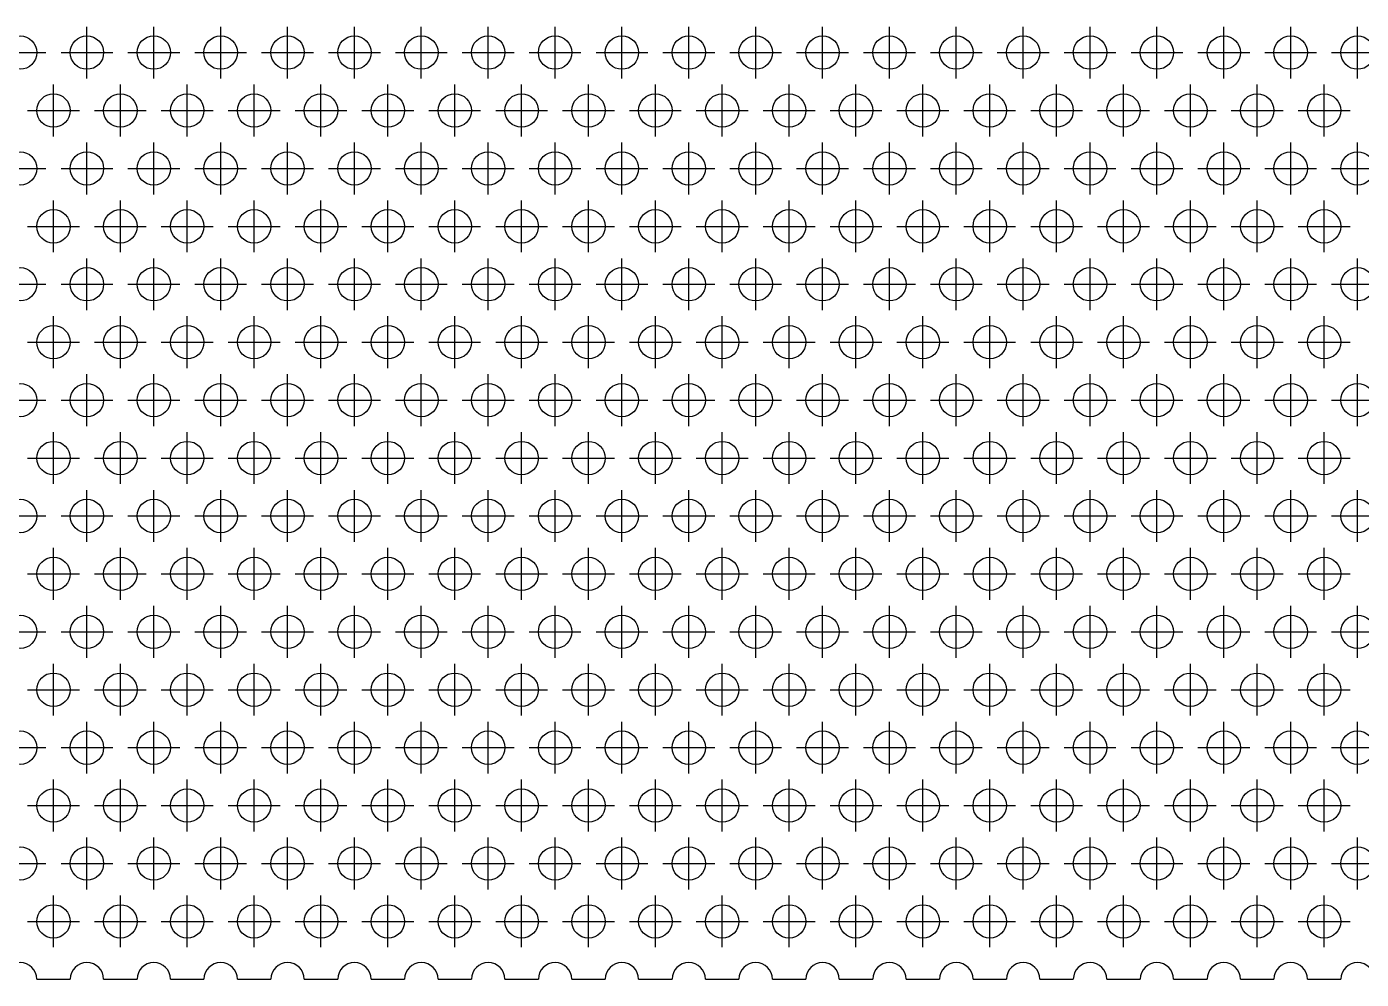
# Model space of a CAD drawing. Extents: x 0 to 161, y -8 to 124.
# Drawn here: x 80.2 to 120.11, y 10 to 38.49 of the extents above; entities that cross this region are included whole.
import ezdxf

# ---------------------------------------------------------------- set-up
doc = ezdxf.new("R2010")
doc.units = 0
doc.header["$LTSCALE"] = 0.5
doc.linetypes.add('CENTER', pattern=[50.8, 31.75, -6.35, 6.35, -6.35])
doc.layers.add('MSM_CENTER', color=1, linetype='CENTER')
doc.layers.add('MSM_CONTINUOUS', color=7, linetype='CONTINUOUS')

msp = doc.modelspace()

# ---------------------------------------------------------------- linework, layer by layer
at = {"layer": 'MSM_CENTER'}
for p, q in [((82, 36.938), (82, 38.488)), ((84, 36.938), (84, 38.488)), ((86, 36.938), (86, 38.488)), ((88, 36.938), (88, 38.488)), ((90, 36.938), (90, 38.488)), ((92, 36.938), (92, 38.488)), ((94, 36.938), (94, 38.488)), ((96, 36.938), (96, 38.488)), ((98, 36.938), (98, 38.488)), ((100, 36.938), (100, 38.488)), ((102, 36.938), (102, 38.488)), ((104, 36.938), (104, 38.488)), ((106, 36.938), (106, 38.488)), ((108, 36.938), (108, 38.488)), ((110, 36.938), (110, 38.488)), ((112, 36.938), (112, 38.488)), ((114, 36.938), (114, 38.488)), ((116, 36.938), (116, 38.488)), ((118, 36.938), (118, 38.488)), ((120, 36.938), (120, 38.488)), ((79.225, 37.713), (80.775, 37.713)), ((81.225, 37.713), (82.775, 37.713)), ((83.225, 37.713), (84.775, 37.713)), ((85.225, 37.713), (86.775, 37.713)), ((87.225, 37.713), (88.775, 37.713)), ((89.225, 37.713), (90.775, 37.713)), ((91.225, 37.713), (92.775, 37.713)), ((93.225, 37.713), (94.775, 37.713)), ((95.225, 37.713), (96.775, 37.713)), ((97.225, 37.713), (98.775, 37.713)), ((99.225, 37.713), (100.775, 37.713)), ((101.225, 37.713), (102.775, 37.713)), ((103.225, 37.713), (104.775, 37.713)), ((105.225, 37.713), (106.775, 37.713)), ((107.225, 37.713), (108.775, 37.713)), ((109.225, 37.713), (110.775, 37.713)), ((111.225, 37.713), (112.775, 37.713)), ((113.225, 37.713), (114.775, 37.713)), ((115.225, 37.713), (116.775, 37.713)), ((117.225, 37.713), (118.775, 37.713)), ((119.225, 37.713), (120.775, 37.713)), ((81, 35.206), (81, 36.756)), ((83, 35.206), (83, 36.756)), ((85, 35.206), (85, 36.756)), ((87, 35.206), (87, 36.756)), ((89, 35.206), (89, 36.756)), ((91, 35.206), (91, 36.756)), ((93, 35.206), (93, 36.756)), ((95, 35.206), (95, 36.756)), ((97, 35.206), (97, 36.756)), ((99, 35.206), (99, 36.756)), ((101, 35.206), (101, 36.756)), ((103, 35.206), (103, 36.756)), ((105, 35.206), (105, 36.756)), ((107, 35.206), (107, 36.756)), ((109, 35.206), (109, 36.756)), ((111, 35.206), (111, 36.756)), ((113, 35.206), (113, 36.756)), ((115, 35.206), (115, 36.756)), ((117, 35.206), (117, 36.756)), ((119, 35.206), (119, 36.756)), ((80.225, 35.981), (81.775, 35.981)), ((82.225, 35.981), (83.775, 35.981)), ((84.225, 35.981), (85.775, 35.981)), ((86.225, 35.981), (87.775, 35.981)), ((88.225, 35.981), (89.775, 35.981)), ((90.225, 35.981), (91.775, 35.981)), ((92.225, 35.981), (93.775, 35.981)), ((94.225, 35.981), (95.775, 35.981)), ((96.225, 35.981), (97.775, 35.981)), ((98.225, 35.981), (99.775, 35.981)), ((100.225, 35.981), (101.775, 35.981)), ((102.225, 35.981), (103.775, 35.981)), ((104.225, 35.981), (105.775, 35.981)), ((106.225, 35.981), (107.775, 35.981)), ((108.225, 35.981), (109.775, 35.981)), ((110.225, 35.981), (111.775, 35.981)), ((112.225, 35.981), (113.775, 35.981)), ((114.225, 35.981), (115.775, 35.981)), ((116.225, 35.981), (117.775, 35.981)), ((118.225, 35.981), (119.775, 35.981)), ((82, 33.474), (82, 35.024)), ((84, 33.474), (84, 35.024)), ((86, 33.474), (86, 35.024)), ((88, 33.474), (88, 35.024)), ((90, 33.474), (90, 35.024)), ((92, 33.474), (92, 35.024)), ((94, 33.474), (94, 35.024)), ((96, 33.474), (96, 35.024)), ((98, 33.474), (98, 35.024)), ((100, 33.474), (100, 35.024)), ((102, 33.474), (102, 35.024)), ((104, 33.474), (104, 35.024)), ((106, 33.474), (106, 35.024)), ((108, 33.474), (108, 35.024)), ((110, 33.474), (110, 35.024)), ((112, 33.474), (112, 35.024)), ((114, 33.474), (114, 35.024)), ((116, 33.474), (116, 35.024)), ((118, 33.474), (118, 35.024)), ((120, 33.474), (120, 35.024)), ((79.225, 34.249), (80.775, 34.249)), ((81.225, 34.249), (82.775, 34.249)), ((83.225, 34.249), (84.775, 34.249)), ((85.225, 34.249), (86.775, 34.249)), ((87.225, 34.249), (88.775, 34.249)), ((89.225, 34.249), (90.775, 34.249)), ((91.225, 34.249), (92.775, 34.249)), ((93.225, 34.249), (94.775, 34.249)), ((95.225, 34.249), (96.775, 34.249)), ((97.225, 34.249), (98.775, 34.249)), ((99.225, 34.249), (100.775, 34.249)), ((101.225, 34.249), (102.775, 34.249)), ((103.225, 34.249), (104.775, 34.249)), ((105.225, 34.249), (106.775, 34.249)), ((107.225, 34.249), (108.775, 34.249)), ((109.225, 34.249), (110.775, 34.249)), ((111.225, 34.249), (112.775, 34.249)), ((113.225, 34.249), (114.775, 34.249)), ((115.225, 34.249), (116.775, 34.249)), ((117.225, 34.249), (118.775, 34.249)), ((119.225, 34.249), (120.775, 34.249)), ((81, 31.742), (81, 33.292)), ((83, 31.742), (83, 33.292)), ((85, 31.742), (85, 33.292)), ((87, 31.742), (87, 33.292)), ((89, 31.742), (89, 33.292)), ((91, 31.742), (91, 33.292)), ((93, 31.742), (93, 33.292)), ((95, 31.742), (95, 33.292)), ((97, 31.742), (97, 33.292)), ((99, 31.742), (99, 33.292)), ((101, 31.742), (101, 33.292)), ((103, 31.742), (103, 33.292)), ((105, 31.742), (105, 33.292)), ((107, 31.742), (107, 33.292)), ((109, 31.742), (109, 33.292)), ((111, 31.742), (111, 33.292)), ((113, 31.742), (113, 33.292)), ((115, 31.742), (115, 33.292)), ((117, 31.742), (117, 33.292)), ((119, 31.742), (119, 33.292)), ((80.225, 32.517), (81.775, 32.517)), ((82.225, 32.517), (83.775, 32.517)), ((84.225, 32.517), (85.775, 32.517)), ((86.225, 32.517), (87.775, 32.517)), ((88.225, 32.517), (89.775, 32.517)), ((90.225, 32.517), (91.775, 32.517)), ((92.225, 32.517), (93.775, 32.517)), ((94.225, 32.517), (95.775, 32.517)), ((96.225, 32.517), (97.775, 32.517)), ((98.225, 32.517), (99.775, 32.517)), ((100.225, 32.517), (101.775, 32.517)), ((102.225, 32.517), (103.775, 32.517)), ((104.225, 32.517), (105.775, 32.517)), ((106.225, 32.517), (107.775, 32.517)), ((108.225, 32.517), (109.775, 32.517)), ((110.225, 32.517), (111.775, 32.517)), ((112.225, 32.517), (113.775, 32.517)), ((114.225, 32.517), (115.775, 32.517)), ((116.225, 32.517), (117.775, 32.517)), ((118.225, 32.517), (119.775, 32.517)), ((82, 30.01), (82, 31.56)), ((84, 30.01), (84, 31.56)), ((86, 30.01), (86, 31.56)), ((88, 30.01), (88, 31.56)), ((90, 30.01), (90, 31.56)), ((92, 30.01), (92, 31.56)), ((94, 30.01), (94, 31.56)), ((96, 30.01), (96, 31.56)), ((98, 30.01), (98, 31.56)), ((100, 30.01), (100, 31.56)), ((102, 30.01), (102, 31.56)), ((104, 30.01), (104, 31.56)), ((106, 30.01), (106, 31.56)), ((108, 30.01), (108, 31.56)), ((110, 30.01), (110, 31.56)), ((112, 30.01), (112, 31.56)), ((114, 30.01), (114, 31.56)), ((116, 30.01), (116, 31.56)), ((118, 30.01), (118, 31.56)), ((120, 30.01), (120, 31.56)), ((79.225, 30.785), (80.775, 30.785)), ((81.225, 30.785), (82.775, 30.785)), ((83.225, 30.785), (84.775, 30.785)), ((85.225, 30.785), (86.775, 30.785)), ((87.225, 30.785), (88.775, 30.785)), ((89.225, 30.785), (90.775, 30.785)), ((91.225, 30.785), (92.775, 30.785)), ((93.225, 30.785), (94.775, 30.785)), ((95.225, 30.785), (96.775, 30.785)), ((97.225, 30.785), (98.775, 30.785)), ((99.225, 30.785), (100.775, 30.785)), ((101.225, 30.785), (102.775, 30.785)), ((103.225, 30.785), (104.775, 30.785)), ((105.225, 30.785), (106.775, 30.785)), ((107.225, 30.785), (108.775, 30.785)), ((109.225, 30.785), (110.775, 30.785)), ((111.225, 30.785), (112.775, 30.785)), ((113.225, 30.785), (114.775, 30.785)), ((115.225, 30.785), (116.775, 30.785)), ((117.225, 30.785), (118.775, 30.785)), ((119.225, 30.785), (120.775, 30.785)), ((81, 28.278), (81, 29.828)), ((83, 28.278), (83, 29.828)), ((85, 28.278), (85, 29.828)), ((87, 28.278), (87, 29.828)), ((89, 28.278), (89, 29.828)), ((91, 28.278), (91, 29.828)), ((93, 28.278), (93, 29.828)), ((95, 28.278), (95, 29.828)), ((97, 28.278), (97, 29.828)), ((99, 28.278), (99, 29.828)), ((101, 28.278), (101, 29.828)), ((103, 28.278), (103, 29.828)), ((105, 28.278), (105, 29.828)), ((107, 28.278), (107, 29.828)), ((109, 28.278), (109, 29.828)), ((111, 28.278), (111, 29.828)), ((113, 28.278), (113, 29.828)), ((115, 28.278), (115, 29.828)), ((117, 28.278), (117, 29.828)), ((119, 28.278), (119, 29.828)), ((80.225, 29.053), (81.775, 29.053)), ((82.225, 29.053), (83.775, 29.053)), ((84.225, 29.053), (85.775, 29.053)), ((86.225, 29.053), (87.775, 29.053)), ((88.225, 29.053), (89.775, 29.053)), ((90.225, 29.053), (91.775, 29.053)), ((92.225, 29.053), (93.775, 29.053)), ((94.225, 29.053), (95.775, 29.053)), ((96.225, 29.053), (97.775, 29.053)), ((98.225, 29.053), (99.775, 29.053)), ((100.225, 29.053), (101.775, 29.053)), ((102.225, 29.053), (103.775, 29.053)), ((104.225, 29.053), (105.775, 29.053)), ((106.225, 29.053), (107.775, 29.053)), ((108.225, 29.053), (109.775, 29.053)), ((110.225, 29.053), (111.775, 29.053)), ((112.225, 29.053), (113.775, 29.053)), ((114.225, 29.053), (115.775, 29.053)), ((116.225, 29.053), (117.775, 29.053)), ((118.225, 29.053), (119.775, 29.053)), ((82, 26.546), (82, 28.096)), ((84, 26.546), (84, 28.096)), ((86, 26.546), (86, 28.096)), ((88, 26.546), (88, 28.096)), ((90, 26.546), (90, 28.096)), ((92, 26.546), (92, 28.096)), ((94, 26.546), (94, 28.096)), ((96, 26.546), (96, 28.096)), ((98, 26.546), (98, 28.096)), ((100, 26.546), (100, 28.096)), ((102, 26.546), (102, 28.096)), ((104, 26.546), (104, 28.096)), ((106, 26.546), (106, 28.096)), ((108, 26.546), (108, 28.096)), ((110, 26.546), (110, 28.096)), ((112, 26.546), (112, 28.096)), ((114, 26.546), (114, 28.096)), ((116, 26.546), (116, 28.096)), ((118, 26.546), (118, 28.096)), ((120, 26.546), (120, 28.096)), ((79.225, 27.321), (80.775, 27.321)), ((81.225, 27.321), (82.775, 27.321)), ((83.225, 27.321), (84.775, 27.321)), ((85.225, 27.321), (86.775, 27.321)), ((87.225, 27.321), (88.775, 27.321)), ((89.225, 27.321), (90.775, 27.321)), ((91.225, 27.321), (92.775, 27.321)), ((93.225, 27.321), (94.775, 27.321)), ((95.225, 27.321), (96.775, 27.321)), ((97.225, 27.321), (98.775, 27.321)), ((99.225, 27.321), (100.775, 27.321)), ((101.225, 27.321), (102.775, 27.321)), ((103.225, 27.321), (104.775, 27.321)), ((105.225, 27.321), (106.775, 27.321)), ((107.225, 27.321), (108.775, 27.321)), ((109.225, 27.321), (110.775, 27.321)), ((111.225, 27.321), (112.775, 27.321)), ((113.225, 27.321), (114.775, 27.321)), ((115.225, 27.321), (116.775, 27.321)), ((117.225, 27.321), (118.775, 27.321)), ((119.225, 27.321), (120.775, 27.321)), ((81, 24.813), (81, 26.363)), ((83, 24.813), (83, 26.363)), ((85, 24.813), (85, 26.363)), ((87, 24.813), (87, 26.363)), ((89, 24.813), (89, 26.363)), ((91, 24.813), (91, 26.363)), ((93, 24.813), (93, 26.363)), ((95, 24.813), (95, 26.363)), ((97, 24.813), (97, 26.363)), ((99, 24.813), (99, 26.363)), ((101, 24.813), (101, 26.363)), ((103, 24.813), (103, 26.363)), ((105, 24.813), (105, 26.363)), ((107, 24.813), (107, 26.363)), ((109, 24.813), (109, 26.363)), ((111, 24.813), (111, 26.363)), ((113, 24.813), (113, 26.363)), ((115, 24.813), (115, 26.363)), ((117, 24.813), (117, 26.363)), ((119, 24.813), (119, 26.363)), ((80.225, 25.588), (81.775, 25.588)), ((82.225, 25.588), (83.775, 25.588)), ((84.225, 25.588), (85.775, 25.588)), ((86.225, 25.588), (87.775, 25.588)), ((88.225, 25.588), (89.775, 25.588)), ((90.225, 25.588), (91.775, 25.588)), ((92.225, 25.588), (93.775, 25.588)), ((94.225, 25.588), (95.775, 25.588)), ((96.225, 25.588), (97.775, 25.588)), ((98.225, 25.588), (99.775, 25.588)), ((100.225, 25.588), (101.775, 25.588)), ((102.225, 25.588), (103.775, 25.588)), ((104.225, 25.588), (105.775, 25.588)), ((106.225, 25.588), (107.775, 25.588)), ((108.225, 25.588), (109.775, 25.588)), ((110.225, 25.588), (111.775, 25.588)), ((112.225, 25.588), (113.775, 25.588)), ((114.225, 25.588), (115.775, 25.588)), ((116.225, 25.588), (117.775, 25.588)), ((118.225, 25.588), (119.775, 25.588)), ((82, 23.081), (82, 24.631)), ((84, 23.081), (84, 24.631)), ((86, 23.081), (86, 24.631)), ((88, 23.081), (88, 24.631)), ((90, 23.081), (90, 24.631)), ((92, 23.081), (92, 24.631)), ((94, 23.081), (94, 24.631)), ((96, 23.081), (96, 24.631)), ((98, 23.081), (98, 24.631)), ((100, 23.081), (100, 24.631)), ((102, 23.081), (102, 24.631)), ((104, 23.081), (104, 24.631)), ((106, 23.081), (106, 24.631)), ((108, 23.081), (108, 24.631)), ((110, 23.081), (110, 24.631)), ((112, 23.081), (112, 24.631)), ((114, 23.081), (114, 24.631)), ((116, 23.081), (116, 24.631)), ((118, 23.081), (118, 24.631)), ((120, 23.081), (120, 24.631)), ((79.225, 23.856), (80.775, 23.856)), ((81.225, 23.856), (82.775, 23.856)), ((83.225, 23.856), (84.775, 23.856)), ((85.225, 23.856), (86.775, 23.856)), ((87.225, 23.856), (88.775, 23.856)), ((89.225, 23.856), (90.775, 23.856)), ((91.225, 23.856), (92.775, 23.856)), ((93.225, 23.856), (94.775, 23.856)), ((95.225, 23.856), (96.775, 23.856)), ((97.225, 23.856), (98.775, 23.856)), ((99.225, 23.856), (100.775, 23.856)), ((101.225, 23.856), (102.775, 23.856)), ((103.225, 23.856), (104.775, 23.856)), ((105.225, 23.856), (106.775, 23.856)), ((107.225, 23.856), (108.775, 23.856)), ((109.225, 23.856), (110.775, 23.856)), ((111.225, 23.856), (112.775, 23.856)), ((113.225, 23.856), (114.775, 23.856)), ((115.225, 23.856), (116.775, 23.856)), ((117.225, 23.856), (118.775, 23.856)), ((119.225, 23.856), (120.775, 23.856)), ((81, 21.349), (81, 22.899)), ((83, 21.349), (83, 22.899)), ((85, 21.349), (85, 22.899)), ((87, 21.349), (87, 22.899)), ((89, 21.349), (89, 22.899)), ((91, 21.349), (91, 22.899)), ((93, 21.349), (93, 22.899)), ((95, 21.349), (95, 22.899)), ((97, 21.349), (97, 22.899)), ((99, 21.349), (99, 22.899)), ((101, 21.349), (101, 22.899)), ((103, 21.349), (103, 22.899)), ((105, 21.349), (105, 22.899)), ((107, 21.349), (107, 22.899)), ((109, 21.349), (109, 22.899)), ((111, 21.349), (111, 22.899)), ((113, 21.349), (113, 22.899)), ((115, 21.349), (115, 22.899)), ((117, 21.349), (117, 22.899)), ((119, 21.349), (119, 22.899)), ((80.225, 22.124), (81.775, 22.124)), ((82.225, 22.124), (83.775, 22.124)), ((84.225, 22.124), (85.775, 22.124)), ((86.225, 22.124), (87.775, 22.124)), ((88.225, 22.124), (89.775, 22.124)), ((90.225, 22.124), (91.775, 22.124)), ((92.225, 22.124), (93.775, 22.124)), ((94.225, 22.124), (95.775, 22.124)), ((96.225, 22.124), (97.775, 22.124)), ((98.225, 22.124), (99.775, 22.124)), ((100.225, 22.124), (101.775, 22.124)), ((102.225, 22.124), (103.775, 22.124)), ((104.225, 22.124), (105.775, 22.124)), ((106.225, 22.124), (107.775, 22.124)), ((108.225, 22.124), (109.775, 22.124)), ((110.225, 22.124), (111.775, 22.124)), ((112.225, 22.124), (113.775, 22.124)), ((114.225, 22.124), (115.775, 22.124)), ((116.225, 22.124), (117.775, 22.124)), ((118.225, 22.124), (119.775, 22.124)), ((82, 19.617), (82, 21.167)), ((84, 19.617), (84, 21.167)), ((86, 19.617), (86, 21.167)), ((88, 19.617), (88, 21.167)), ((90, 19.617), (90, 21.167)), ((92, 19.617), (92, 21.167)), ((94, 19.617), (94, 21.167)), ((96, 19.617), (96, 21.167)), ((98, 19.617), (98, 21.167)), ((100, 19.617), (100, 21.167)), ((102, 19.617), (102, 21.167)), ((104, 19.617), (104, 21.167)), ((106, 19.617), (106, 21.167)), ((108, 19.617), (108, 21.167)), ((110, 19.617), (110, 21.167)), ((112, 19.617), (112, 21.167)), ((114, 19.617), (114, 21.167)), ((116, 19.617), (116, 21.167)), ((118, 19.617), (118, 21.167)), ((120, 19.617), (120, 21.167)), ((79.225, 20.392), (80.775, 20.392)), ((81.225, 20.392), (82.775, 20.392)), ((83.225, 20.392), (84.775, 20.392)), ((85.225, 20.392), (86.775, 20.392)), ((87.225, 20.392), (88.775, 20.392)), ((89.225, 20.392), (90.775, 20.392)), ((91.225, 20.392), (92.775, 20.392)), ((93.225, 20.392), (94.775, 20.392)), ((95.225, 20.392), (96.775, 20.392)), ((97.225, 20.392), (98.775, 20.392)), ((99.225, 20.392), (100.775, 20.392)), ((101.225, 20.392), (102.775, 20.392)), ((103.225, 20.392), (104.775, 20.392)), ((105.225, 20.392), (106.775, 20.392)), ((107.225, 20.392), (108.775, 20.392)), ((109.225, 20.392), (110.775, 20.392)), ((111.225, 20.392), (112.775, 20.392)), ((113.225, 20.392), (114.775, 20.392)), ((115.225, 20.392), (116.775, 20.392)), ((117.225, 20.392), (118.775, 20.392)), ((119.225, 20.392), (120.775, 20.392)), ((81, 17.885), (81, 19.435)), ((83, 17.885), (83, 19.435)), ((85, 17.885), (85, 19.435)), ((87, 17.885), (87, 19.435)), ((89, 17.885), (89, 19.435)), ((91, 17.885), (91, 19.435)), ((93, 17.885), (93, 19.435)), ((95, 17.885), (95, 19.435)), ((97, 17.885), (97, 19.435)), ((99, 17.885), (99, 19.435)), ((101, 17.885), (101, 19.435)), ((103, 17.885), (103, 19.435)), ((105, 17.885), (105, 19.435)), ((107, 17.885), (107, 19.435)), ((109, 17.885), (109, 19.435)), ((111, 17.885), (111, 19.435)), ((113, 17.885), (113, 19.435)), ((115, 17.885), (115, 19.435)), ((117, 17.885), (117, 19.435)), ((119, 17.885), (119, 19.435)), ((80.225, 18.66), (81.775, 18.66)), ((82.225, 18.66), (83.775, 18.66)), ((84.225, 18.66), (85.775, 18.66)), ((86.225, 18.66), (87.775, 18.66)), ((88.225, 18.66), (89.775, 18.66)), ((90.225, 18.66), (91.775, 18.66)), ((92.225, 18.66), (93.775, 18.66)), ((94.225, 18.66), (95.775, 18.66)), ((96.225, 18.66), (97.775, 18.66)), ((98.225, 18.66), (99.775, 18.66)), ((100.225, 18.66), (101.775, 18.66)), ((102.225, 18.66), (103.775, 18.66)), ((104.225, 18.66), (105.775, 18.66)), ((106.225, 18.66), (107.775, 18.66)), ((108.225, 18.66), (109.775, 18.66)), ((110.225, 18.66), (111.775, 18.66)), ((112.225, 18.66), (113.775, 18.66)), ((114.225, 18.66), (115.775, 18.66)), ((116.225, 18.66), (117.775, 18.66)), ((118.225, 18.66), (119.775, 18.66)), ((82, 16.153), (82, 17.703)), ((84, 16.153), (84, 17.703)), ((86, 16.153), (86, 17.703)), ((88, 16.153), (88, 17.703)), ((90, 16.153), (90, 17.703)), ((92, 16.153), (92, 17.703)), ((94, 16.153), (94, 17.703)), ((96, 16.153), (96, 17.703)), ((98, 16.153), (98, 17.703)), ((100, 16.153), (100, 17.703)), ((102, 16.153), (102, 17.703)), ((104, 16.153), (104, 17.703)), ((106, 16.153), (106, 17.703)), ((108, 16.153), (108, 17.703)), ((110, 16.153), (110, 17.703)), ((112, 16.153), (112, 17.703)), ((114, 16.153), (114, 17.703)), ((116, 16.153), (116, 17.703)), ((118, 16.153), (118, 17.703)), ((120, 16.153), (120, 17.703)), ((79.225, 16.928), (80.775, 16.928)), ((81.225, 16.928), (82.775, 16.928)), ((83.225, 16.928), (84.775, 16.928)), ((85.225, 16.928), (86.775, 16.928)), ((87.225, 16.928), (88.775, 16.928)), ((89.225, 16.928), (90.775, 16.928)), ((91.225, 16.928), (92.775, 16.928)), ((93.225, 16.928), (94.775, 16.928)), ((95.225, 16.928), (96.775, 16.928)), ((97.225, 16.928), (98.775, 16.928)), ((99.225, 16.928), (100.775, 16.928)), ((101.225, 16.928), (102.775, 16.928)), ((103.225, 16.928), (104.775, 16.928)), ((105.225, 16.928), (106.775, 16.928)), ((107.225, 16.928), (108.775, 16.928)), ((109.225, 16.928), (110.775, 16.928)), ((111.225, 16.928), (112.775, 16.928)), ((113.225, 16.928), (114.775, 16.928)), ((115.225, 16.928), (116.775, 16.928)), ((117.225, 16.928), (118.775, 16.928)), ((119.225, 16.928), (120.775, 16.928)), ((81, 14.421), (81, 15.971)), ((83, 14.421), (83, 15.971)), ((85, 14.421), (85, 15.971)), ((87, 14.421), (87, 15.971)), ((89, 14.421), (89, 15.971)), ((91, 14.421), (91, 15.971)), ((93, 14.421), (93, 15.971)), ((95, 14.421), (95, 15.971)), ((97, 14.421), (97, 15.971)), ((99, 14.421), (99, 15.971)), ((101, 14.421), (101, 15.971)), ((103, 14.421), (103, 15.971)), ((105, 14.421), (105, 15.971)), ((107, 14.421), (107, 15.971)), ((109, 14.421), (109, 15.971)), ((111, 14.421), (111, 15.971)), ((113, 14.421), (113, 15.971)), ((115, 14.421), (115, 15.971)), ((117, 14.421), (117, 15.971)), ((119, 14.421), (119, 15.971)), ((80.225, 15.196), (81.775, 15.196)), ((82.225, 15.196), (83.775, 15.196)), ((84.225, 15.196), (85.775, 15.196)), ((86.225, 15.196), (87.775, 15.196)), ((88.225, 15.196), (89.775, 15.196)), ((90.225, 15.196), (91.775, 15.196)), ((92.225, 15.196), (93.775, 15.196)), ((94.225, 15.196), (95.775, 15.196)), ((96.225, 15.196), (97.775, 15.196)), ((98.225, 15.196), (99.775, 15.196)), ((100.225, 15.196), (101.775, 15.196)), ((102.225, 15.196), (103.775, 15.196)), ((104.225, 15.196), (105.775, 15.196)), ((106.225, 15.196), (107.775, 15.196)), ((108.225, 15.196), (109.775, 15.196)), ((110.225, 15.196), (111.775, 15.196)), ((112.225, 15.196), (113.775, 15.196)), ((114.225, 15.196), (115.775, 15.196)), ((116.225, 15.196), (117.775, 15.196)), ((118.225, 15.196), (119.775, 15.196)), ((82, 12.689), (82, 14.239)), ((84, 12.689), (84, 14.239)), ((86, 12.689), (86, 14.239)), ((88, 12.689), (88, 14.239)), ((90, 12.689), (90, 14.239)), ((92, 12.689), (92, 14.239)), ((94, 12.689), (94, 14.239)), ((96, 12.689), (96, 14.239)), ((98, 12.689), (98, 14.239)), ((100, 12.689), (100, 14.239)), ((102, 12.689), (102, 14.239)), ((104, 12.689), (104, 14.239)), ((106, 12.689), (106, 14.239)), ((108, 12.689), (108, 14.239)), ((110, 12.689), (110, 14.239)), ((112, 12.689), (112, 14.239)), ((114, 12.689), (114, 14.239)), ((116, 12.689), (116, 14.239)), ((118, 12.689), (118, 14.239)), ((120, 12.689), (120, 14.239)), ((79.225, 13.464), (80.775, 13.464)), ((81.225, 13.464), (82.775, 13.464)), ((83.225, 13.464), (84.775, 13.464)), ((85.225, 13.464), (86.775, 13.464)), ((87.225, 13.464), (88.775, 13.464)), ((89.225, 13.464), (90.775, 13.464)), ((91.225, 13.464), (92.775, 13.464)), ((93.225, 13.464), (94.775, 13.464)), ((95.225, 13.464), (96.775, 13.464)), ((97.225, 13.464), (98.775, 13.464)), ((99.225, 13.464), (100.775, 13.464)), ((101.225, 13.464), (102.775, 13.464)), ((103.225, 13.464), (104.775, 13.464)), ((105.225, 13.464), (106.775, 13.464)), ((107.225, 13.464), (108.775, 13.464)), ((109.225, 13.464), (110.775, 13.464)), ((111.225, 13.464), (112.775, 13.464)), ((113.225, 13.464), (114.775, 13.464)), ((115.225, 13.464), (116.775, 13.464)), ((117.225, 13.464), (118.775, 13.464)), ((119.225, 13.464), (120.775, 13.464)), ((81, 10.957), (81, 12.507)), ((83, 10.957), (83, 12.507)), ((85, 10.957), (85, 12.507)), ((87, 10.957), (87, 12.507)), ((89, 10.957), (89, 12.507)), ((91, 10.957), (91, 12.507)), ((93, 10.957), (93, 12.507)), ((95, 10.957), (95, 12.507)), ((97, 10.957), (97, 12.507)), ((99, 10.957), (99, 12.507)), ((101, 10.957), (101, 12.507)), ((103, 10.957), (103, 12.507)), ((105, 10.957), (105, 12.507)), ((107, 10.957), (107, 12.507)), ((109, 10.957), (109, 12.507)), ((111, 10.957), (111, 12.507)), ((113, 10.957), (113, 12.507)), ((115, 10.957), (115, 12.507)), ((117, 10.957), (117, 12.507)), ((119, 10.957), (119, 12.507)), ((80.225, 11.732), (81.775, 11.732)), ((82.225, 11.732), (83.775, 11.732)), ((84.225, 11.732), (85.775, 11.732)), ((86.225, 11.732), (87.775, 11.732)), ((88.225, 11.732), (89.775, 11.732)), ((90.225, 11.732), (91.775, 11.732)), ((92.225, 11.732), (93.775, 11.732)), ((94.225, 11.732), (95.775, 11.732)), ((96.225, 11.732), (97.775, 11.732)), ((98.225, 11.732), (99.775, 11.732)), ((100.225, 11.732), (101.775, 11.732)), ((102.225, 11.732), (103.775, 11.732)), ((104.225, 11.732), (105.775, 11.732)), ((106.225, 11.732), (107.775, 11.732)), ((108.225, 11.732), (109.775, 11.732)), ((110.225, 11.732), (111.775, 11.732)), ((112.225, 11.732), (113.775, 11.732)), ((114.225, 11.732), (115.775, 11.732)), ((116.225, 11.732), (117.775, 11.732)), ((118.225, 11.732), (119.775, 11.732))]:
    msp.add_line(p, q, dxfattribs=at)
at = {"layer": 'MSM_CONTINUOUS'}
for p, q in [((80.5, 10), (81.5, 10)), ((82.5, 10), (83.5, 10)), ((84.5, 10), (85.5, 10)), ((86.5, 10), (87.5, 10)), ((88.5, 10), (89.5, 10)), ((90.5, 10), (91.5, 10)), ((92.5, 10), (93.5, 10)), ((94.5, 10), (95.5, 10)), ((96.5, 10), (97.5, 10)), ((98.5, 10), (99.5, 10)), ((100.5, 10), (101.5, 10)), ((102.5, 10), (103.5, 10)), ((104.5, 10), (105.5, 10)), ((106.5, 10), (107.5, 10)), ((108.5, 10), (109.5, 10)), ((110.5, 10), (111.5, 10)), ((112.5, 10), (113.5, 10)), ((114.5, 10), (115.5, 10)), ((116.5, 10), (117.5, 10)), ((118.5, 10), (119.5, 10))]:
    msp.add_line(p, q, dxfattribs=at)
for centre in [(80, 37.713), (82, 37.713), (84, 37.713), (86, 37.713), (88, 37.713), (90, 37.713), (92, 37.713), (94, 37.713), (96, 37.713), (98, 37.713), (100, 37.713), (102, 37.713), (104, 37.713), (106, 37.713), (108, 37.713), (110, 37.713), (112, 37.713), (114, 37.713), (116, 37.713), (118, 37.713), (120, 37.713), (81, 35.981), (83, 35.981), (85, 35.981), (87, 35.981), (89, 35.981), (91, 35.981), (93, 35.981), (95, 35.981), (97, 35.981), (99, 35.981), (101, 35.981), (103, 35.981), (105, 35.981), (107, 35.981), (109, 35.981), (111, 35.981), (113, 35.981), (115, 35.981), (117, 35.981), (119, 35.981), (80, 34.249), (82, 34.249), (84, 34.249), (86, 34.249), (88, 34.249), (90, 34.249), (92, 34.249), (94, 34.249), (96, 34.249), (98, 34.249), (100, 34.249), (102, 34.249), (104, 34.249), (106, 34.249), (108, 34.249), (110, 34.249), (112, 34.249), (114, 34.249), (116, 34.249), (118, 34.249), (120, 34.249), (81, 32.517), (83, 32.517), (85, 32.517), (87, 32.517), (89, 32.517), (91, 32.517), (93, 32.517), (95, 32.517), (97, 32.517), (99, 32.517), (101, 32.517), (103, 32.517), (105, 32.517), (107, 32.517), (109, 32.517), (111, 32.517), (113, 32.517), (115, 32.517), (117, 32.517), (119, 32.517), (80, 30.785), (82, 30.785), (84, 30.785), (86, 30.785), (88, 30.785), (90, 30.785), (92, 30.785), (94, 30.785), (96, 30.785), (98, 30.785), (100, 30.785), (102, 30.785), (104, 30.785), (106, 30.785), (108, 30.785), (110, 30.785), (112, 30.785), (114, 30.785), (116, 30.785), (118, 30.785), (120, 30.785), (81, 29.053), (83, 29.053), (85, 29.053), (87, 29.053), (89, 29.053), (91, 29.053), (93, 29.053), (95, 29.053), (97, 29.053), (99, 29.053), (101, 29.053), (103, 29.053), (105, 29.053), (107, 29.053), (109, 29.053), (111, 29.053), (113, 29.053), (115, 29.053), (117, 29.053), (119, 29.053), (80, 27.321), (82, 27.321), (84, 27.321), (86, 27.321), (88, 27.321), (90, 27.321), (92, 27.321), (94, 27.321), (96, 27.321), (98, 27.321), (100, 27.321), (102, 27.321), (104, 27.321), (106, 27.321), (108, 27.321), (110, 27.321), (112, 27.321), (114, 27.321), (116, 27.321), (118, 27.321), (120, 27.321), (81, 25.588), (83, 25.588), (85, 25.588), (87, 25.588), (89, 25.588), (91, 25.588), (93, 25.588), (95, 25.588), (97, 25.588), (99, 25.588), (101, 25.588), (103, 25.588), (105, 25.588), (107, 25.588), (109, 25.588), (111, 25.588), (113, 25.588), (115, 25.588), (117, 25.588), (119, 25.588), (80, 23.856), (82, 23.856), (84, 23.856), (86, 23.856), (88, 23.856), (90, 23.856), (92, 23.856), (94, 23.856), (96, 23.856), (98, 23.856), (100, 23.856), (102, 23.856), (104, 23.856), (106, 23.856), (108, 23.856), (110, 23.856), (112, 23.856), (114, 23.856), (116, 23.856), (118, 23.856), (120, 23.856), (81, 22.124), (83, 22.124), (85, 22.124), (87, 22.124), (89, 22.124), (91, 22.124), (93, 22.124), (95, 22.124), (97, 22.124), (99, 22.124), (101, 22.124), (103, 22.124), (105, 22.124), (107, 22.124), (109, 22.124), (111, 22.124), (113, 22.124), (115, 22.124), (117, 22.124), (119, 22.124), (80, 20.392), (82, 20.392), (84, 20.392), (86, 20.392), (88, 20.392), (90, 20.392), (92, 20.392), (94, 20.392), (96, 20.392), (98, 20.392), (100, 20.392), (102, 20.392), (104, 20.392), (106, 20.392), (108, 20.392), (110, 20.392), (112, 20.392), (114, 20.392), (116, 20.392), (118, 20.392), (120, 20.392), (81, 18.66), (83, 18.66), (85, 18.66), (87, 18.66), (89, 18.66), (91, 18.66), (93, 18.66), (95, 18.66), (97, 18.66), (99, 18.66), (101, 18.66), (103, 18.66), (105, 18.66), (107, 18.66), (109, 18.66), (111, 18.66), (113, 18.66), (115, 18.66), (117, 18.66), (119, 18.66), (80, 16.928), (82, 16.928), (84, 16.928), (86, 16.928), (88, 16.928), (90, 16.928), (92, 16.928), (94, 16.928), (96, 16.928), (98, 16.928), (100, 16.928), (102, 16.928), (104, 16.928), (106, 16.928), (108, 16.928), (110, 16.928), (112, 16.928), (114, 16.928), (116, 16.928), (118, 16.928), (120, 16.928), (81, 15.196), (83, 15.196), (85, 15.196), (87, 15.196), (89, 15.196), (91, 15.196), (93, 15.196), (95, 15.196), (97, 15.196), (99, 15.196), (101, 15.196), (103, 15.196), (105, 15.196), (107, 15.196), (109, 15.196), (111, 15.196), (113, 15.196), (115, 15.196), (117, 15.196), (119, 15.196), (80, 13.464), (82, 13.464), (84, 13.464), (86, 13.464), (88, 13.464), (90, 13.464), (92, 13.464), (94, 13.464), (96, 13.464), (98, 13.464), (100, 13.464), (102, 13.464), (104, 13.464), (106, 13.464), (108, 13.464), (110, 13.464), (112, 13.464), (114, 13.464), (116, 13.464), (118, 13.464), (120, 13.464), (81, 11.732), (83, 11.732), (85, 11.732), (87, 11.732), (89, 11.732), (91, 11.732), (93, 11.732), (95, 11.732), (97, 11.732), (99, 11.732), (101, 11.732), (103, 11.732), (105, 11.732), (107, 11.732), (109, 11.732), (111, 11.732), (113, 11.732), (115, 11.732), (117, 11.732), (119, 11.732)]:
    msp.add_circle(centre, 0.5, dxfattribs=at)
for centre in [(80, 10), (82, 10), (84, 10), (86, 10), (88, 10), (90, 10), (92, 10), (94, 10), (96, 10), (98, 10), (100, 10), (102, 10), (104, 10), (106, 10), (108, 10), (110, 10), (112, 10), (114, 10), (116, 10), (118, 10), (120, 10)]:
    msp.add_arc(centre, 0.5, 360, 180, dxfattribs=at)

doc.saveas('drawing.dxf')
